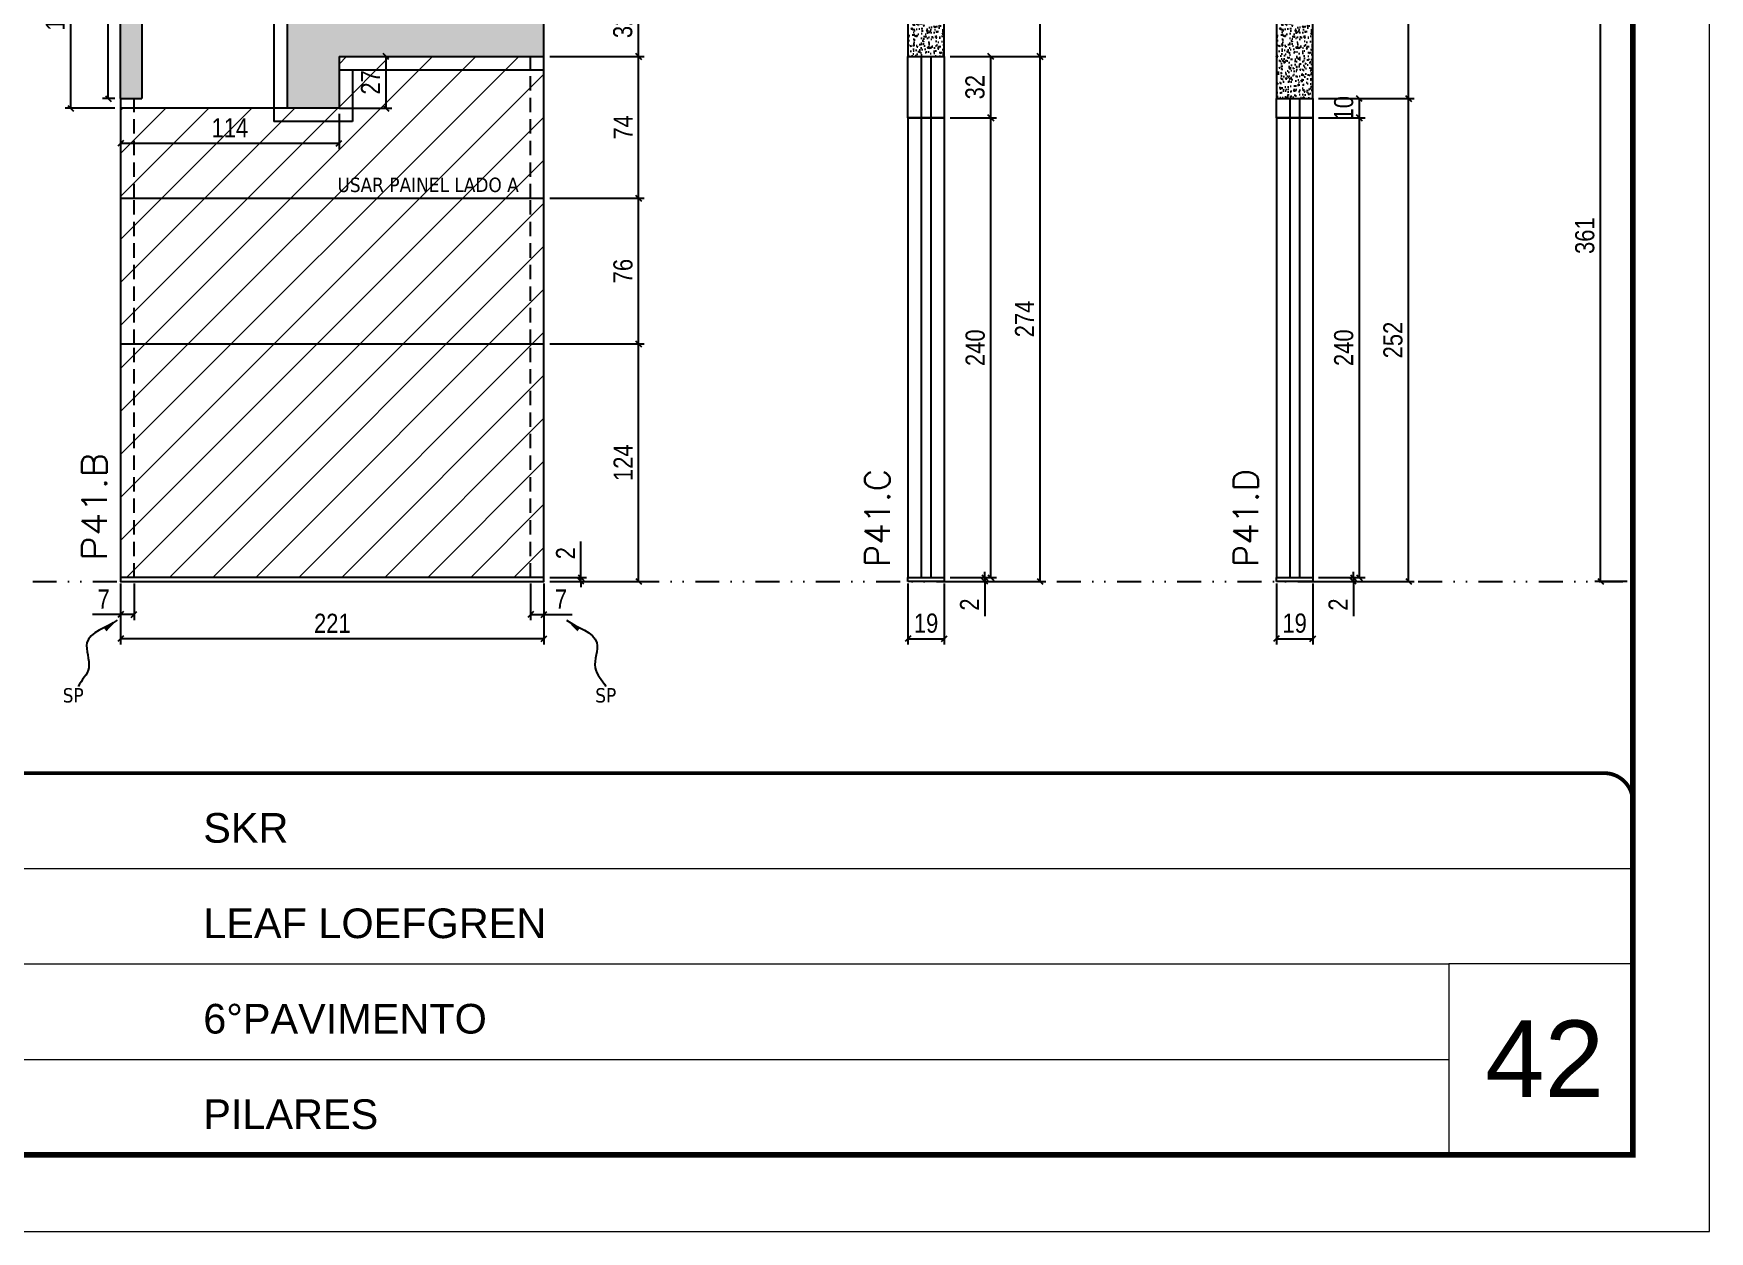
# Model space of a CAD drawing. Extents: x 14400 to 27878, y -21631 to 6985.
# Drawn here: x 16609 to 17483, y -5551 to -4926 of the extents above; entities that cross this region are included whole.
import ezdxf

# ---------------------------------------------------------------- set-up
doc = ezdxf.new("R2010")
doc.units = 0
for name, pattern in [('CONTINUO', [0]), ('DASHED', [0.75, 0.5, -0.25]), ('DIVIDE2', [0.625, 0.25, -0.125, 0, -0.125, 0, -0.125]), ('HIDDEN', [0.375, 0.25, -0.125])]:
    doc.linetypes.add(name, pattern=pattern)
for name, color, linetype, lineweight in [('CARIMBO', 255, 'Continuous', 9), ('Folhas', 255, 'Continuous', 9), ('Hachura', 251, 'Continuous', 9), ('SARRAFO DE PRESSAO', 251, 'DASHED', 9), ('Texto Seção', 7, 'Continuous', 15)]:
    doc.layers.add(name, color=color, linetype=linetype, lineweight=lineweight)
for name, color, linetype in [('COTA', 241, 'Continuous'), ('Nível', 160, 'Continuous'), ('Painéis', 200, 'Continuous'), ('SARR_2.2x7', 40, 'Continuous'), ('Sarrafo de Pressão', 42, 'HIDDEN'), ('texto', 7, 'Continuous')]:
    doc.layers.add(name, color=color, linetype=linetype)
doc.styles.add('ARIAL', font='arial.ttf')
doc.styles.add('COTA TECNICA', font='techl___.ttf', dxfattribs={"height": 10})
doc.styles.add('COTA TECNICA-50', font='techl___.ttf', dxfattribs={"height": 10})
doc.styles.add('REGUA-120', font='ROMANS.shx', dxfattribs={"height": 15})
doc.styles.get("Standard").update_dxf_attribs({"font": 'arial.ttf'})
doc.dimstyles.new('COTA PAINEL-50', dxfattribs={"dimtxt": 10, "dimasz": 3, "dimexe": 3, "dimexo": 3, "dimgap": 3, "dimtad": 1, "dimdec": 1, "dimzin": 12, "dimdsep": 46, "dimtxsty": 'COTA TECNICA-50', "dimblk1": 'OBLIQUE', "dimblk2": 'OBLIQUE', "dimsah": 1, "dimcen": 0.9, "dimclrd": 4, "dimclre": 4, "dimclrt": 240, "dimadec": 1, "dimazin": 3, "dimtfac": 1, "dimtdec": 1, "dimtmove": 0, "dimatfit": 3, "dimfxl": 1, "dimtolj": 1, "dimtzin": 12, "dimarcsym": 0})
doc.dimstyles.new('PAINEL', dxfattribs={"dimtxt": 10, "dimasz": 3, "dimexe": 3, "dimexo": 3, "dimgap": 3, "dimtad": 1, "dimdec": 1, "dimzin": 12, "dimdsep": 46, "dimtxsty": 'COTA TECNICA', "dimblk1": 'OBLIQUE', "dimblk2": 'OBLIQUE', "dimsah": 1, "dimcen": 0.9, "dimclrd": 4, "dimclre": 4, "dimclrt": 240, "dimadec": 1, "dimazin": 3, "dimtfac": 1, "dimtdec": 1, "dimtmove": 0, "dimatfit": 3, "dimfxl": 1, "dimtolj": 1, "dimtzin": 12, "dimarcsym": 0})
doc.dimstyles.get("Standard").update_dxf_attribs({"dimtxt": 0.18, "dimasz": 0.18, "dimexe": 0.18, "dimexo": 0.0625, "dimgap": 0.09, "dimtad": 0, "dimtih": 1, "dimtoh": 1, "dimdec": 4, "dimzin": 0, "dimdsep": 46, "dimtxsty": 'Standard', "dimcen": 0.09, "dimadec": 0, "dimazin": 0, "dimtfac": 1, "dimtdec": 4, "dimtofl": 0, "dimtmove": 0, "dimatfit": 3, "dimfxl": 1, "dimtolj": 1, "dimtzin": 0, "dimarcsym": 0})

# ---------------------------------------------------------------- blocks, each defined once
blk = doc.blocks.new('9999999999')
at = {"color": 30, "linetype": 'CONTINUO'}
for p, q in [((98564.56, 34379.64), (99583.98, 34379.64)), ((98564.56, 34329.83), (99487.98, 34329.83)), ((99583.98, 34329.83), (99487.98, 34329.83)), ((99487.98, 34329.83), (99487.98, 34230.21)), ((98564.56, 34280.02), (99487.98, 34280.02))]:
    blk.add_line(p, q, dxfattribs=at)
at = {"color": 30, "linetype": 'CONTINUO', "const_width": 2}
blk.add_lwpolyline([(99583.98, 34230.21), (99583.98, 34414.45, 0.414214), (99568.98, 34429.45), (98228.98, 34429.45, 0.414214), (98213.98, 34414.45), (98213.98, 34245.21, 0.414214), (98228.98, 34230.21), (99583.98, 34230.21)], format="xyb", dxfattribs=at)
at = {"layer": 'Folhas'}
blk.add_lwpolyline([(98138.98, 34190.21), (99623.98, 34190.21), (99623.98, 35240.21), (98138.98, 35240.21)], close=True, dxfattribs=at)
at = {"layer": 'Folhas', "color": 30, "const_width": 3}
blk.add_lwpolyline([(98213.98, 34230.21), (99583.98, 34230.21), (99583.98, 35200.21), (98213.98, 35200.21)], close=True, dxfattribs=at)
at = {"color": 7, "linetype": 'Continuous', "ltscale": 5, "style": 'ARIAL'}
for s, height, p in [('SKR', 15.483, (98837.68, 34393.13)), ('LEAF LOEFGREN', 15.4829, (98837.68, 34343.32)), ('6°PAVIMENTO', 15.4829, (98837.68, 34293.51)), ('PILARES', 15.483, (98837.68, 34243.7))]:
    blk.add_text(s, height=height, dxfattribs=at).set_placement(p)
blk = doc.blocks.new('_Oblique')
at = {"color": 0, "linetype": 'ByBlock', "lineweight": -2}
blk.add_line((-0.5, -0.5), (0.5, 0.5), dxfattribs=at)
blk = doc.blocks.new('*D3636')
at = {"layer": 'COTA', "color": 4, "lineweight": -2, "transparency": 16777216}
for p, q in [((17065.01, -5212.74), (17065.01, -5244.63)), ((17084.01, -5212.74), (17084.01, -5244.63)), ((17065.01, -5241.63), (17084.01, -5241.63))]:
    blk.add_line(p, q, dxfattribs=at)
at = {"layer": 'Defpoints', "color": 0, "transparency": 16777216}
for p in [(17065.01, -5209.74), (17084.01, -5209.74), (17084.01, -5241.63)]:
    blk.add_point(p, dxfattribs=at)
at = {"layer": 'COTA', "color": 4, "lineweight": -2, "transparency": 16777216, "xscale": 3, "yscale": 3, "zscale": 3, "rotation": 180}
blk.add_blockref('_Oblique', (17065.01, -5241.63), dxfattribs=at)
at = {"layer": 'COTA', "color": 4, "lineweight": -2, "transparency": 16777216, "xscale": 3, "yscale": 3, "zscale": 3}
blk.add_blockref('_Oblique', (17084.01, -5241.63), dxfattribs=at)
at = {"layer": 'COTA', "color": 240, "transparency": 16777216, "insert": (17074.51, -5233.55), "char_height": 10, "attachment_point": 5, "style": 'COTA TECNICA'}
blk.add_mtext('\\A1;19', dxfattribs=at)
blk = doc.blocks.new('*D3637')
at = {"layer": 'COTA', "color": 4, "lineweight": -2, "transparency": 16777216}
for p, q in [((17087.01, -5209.74), (17108.2, -5209.74)), ((17087.01, -5211.74), (17108.2, -5211.74)), ((17105.2, -5209.74), (17105.2, -5206.74)), ((17105.2, -5209.74), (17105.2, -5211.74)), ((17105.2, -5211.74), (17105.2, -5229.85))]:
    blk.add_line(p, q, dxfattribs=at)
at = {"layer": 'Defpoints', "color": 0, "transparency": 16777216}
for p in [(17084.01, -5209.74), (17084.01, -5211.74), (17105.2, -5209.74)]:
    blk.add_point(p, dxfattribs=at)
at = {"layer": 'COTA', "color": 4, "lineweight": -2, "transparency": 16777216, "xscale": 3, "yscale": 3, "zscale": 3}
for p, rotation in [((17105.2, -5209.74), 270), ((17105.2, -5211.74), 90)]:
    blk.add_blockref('_Oblique', p, dxfattribs=dict(at, rotation=rotation))
at = {"layer": 'COTA', "color": 240, "transparency": 16777216, "insert": (17097.2, -5223.8), "char_height": 10, "attachment_point": 5, "rotation": 90, "style": 'COTA TECNICA-50'}
blk.add_mtext('\\A1;2', dxfattribs=at)
blk = doc.blocks.new('*D3638')
at = {"layer": 'COTA', "color": 4, "lineweight": -2, "transparency": 16777216}
for p, q in [((17087.01, -4969.74), (17111.3, -4969.74)), ((17108.3, -5209.74), (17108.3, -4969.74)), ((17087.01, -5209.74), (17111.3, -5209.74))]:
    blk.add_line(p, q, dxfattribs=at)
at = {"layer": 'Defpoints', "color": 0, "transparency": 16777216}
for p in [(17084.01, -4969.74), (17108.3, -4969.74), (17084.01, -5209.74)]:
    blk.add_point(p, dxfattribs=at)
at = {"layer": 'COTA', "color": 4, "lineweight": -2, "transparency": 16777216, "xscale": 3, "yscale": 3, "zscale": 3}
for p, rotation in [((17108.3, -4969.74), 90), ((17108.3, -5209.74), 270)]:
    blk.add_blockref('_Oblique', p, dxfattribs=dict(at, rotation=rotation))
at = {"layer": 'COTA', "color": 240, "transparency": 16777216, "insert": (17100.19, -5089.74), "char_height": 10, "attachment_point": 5, "rotation": 90, "style": 'COTA TECNICA-50'}
blk.add_mtext('\\A1;240', dxfattribs=at)
blk = doc.blocks.new('*D3639')
at = {"layer": 'COTA', "color": 4, "lineweight": -2, "transparency": 16777216}
for p, q in [((17087.01, -4850.74), (17137, -4850.74)), ((17134, -4937.74), (17134, -4850.74)), ((17087.01, -4937.74), (17137, -4937.74))]:
    blk.add_line(p, q, dxfattribs=at)
at = {"layer": 'Defpoints', "color": 0, "transparency": 16777216}
for p in [(17084.01, -4850.74), (17134, -4850.74), (17084.01, -4937.74)]:
    blk.add_point(p, dxfattribs=at)
at = {"layer": 'COTA', "color": 4, "lineweight": -2, "transparency": 16777216, "xscale": 3, "yscale": 3, "zscale": 3}
for p, rotation in [((17134, -4850.74), 90), ((17134, -4937.74), 270)]:
    blk.add_blockref('_Oblique', p, dxfattribs=dict(at, rotation=rotation))
at = {"layer": 'COTA', "color": 240, "transparency": 16777216, "insert": (17125.9, -4894.24), "char_height": 10, "attachment_point": 5, "rotation": 90, "style": 'COTA TECNICA'}
blk.add_mtext('\\A1;87', dxfattribs=at)
blk = doc.blocks.new('*D3652')
at = {"layer": 'COTA', "color": 4, "lineweight": -2, "transparency": 16777216}
for p, q in [((17087.01, -4937.74), (17111.3, -4937.74)), ((17108.3, -4969.74), (17108.3, -4937.74)), ((17087.01, -4969.74), (17111.3, -4969.74))]:
    blk.add_line(p, q, dxfattribs=at)
at = {"layer": 'Defpoints', "color": 0, "transparency": 16777216}
for p in [(17084.01, -4937.74), (17108.3, -4937.74), (17084.01, -4969.74)]:
    blk.add_point(p, dxfattribs=at)
at = {"layer": 'COTA', "color": 4, "lineweight": -2, "transparency": 16777216, "xscale": 3, "yscale": 3, "zscale": 3}
for p, rotation in [((17108.3, -4937.74), 90), ((17108.3, -4969.74), 270)]:
    blk.add_blockref('_Oblique', p, dxfattribs=dict(at, rotation=rotation))
at = {"layer": 'COTA', "color": 240, "transparency": 16777216, "insert": (17100.08, -4953.74), "char_height": 10, "attachment_point": 5, "rotation": 90, "style": 'COTA TECNICA'}
blk.add_mtext('\\A1;32', dxfattribs=at)
blk = doc.blocks.new('*D3653')
at = {"layer": 'COTA', "color": 4, "lineweight": -2, "transparency": 16777216}
for p, q in [((17087.01, -4937.74), (17137, -4937.74)), ((17134, -5211.74), (17134, -4937.74)), ((17087.01, -5211.74), (17137, -5211.74))]:
    blk.add_line(p, q, dxfattribs=at)
at = {"layer": 'Defpoints', "color": 0, "transparency": 16777216}
for p in [(17084.01, -4937.74), (17134, -4937.74), (17084.01, -5211.74)]:
    blk.add_point(p, dxfattribs=at)
at = {"layer": 'COTA', "color": 4, "lineweight": -2, "transparency": 16777216, "xscale": 3, "yscale": 3, "zscale": 3}
for p, rotation in [((17134, -4937.74), 90), ((17134, -5211.74), 270)]:
    blk.add_blockref('_Oblique', p, dxfattribs=dict(at, rotation=rotation))
at = {"layer": 'COTA', "color": 240, "transparency": 16777216, "insert": (17125.93, -5074.74), "char_height": 10, "attachment_point": 5, "rotation": 90, "style": 'COTA TECNICA'}
blk.add_mtext('\\A1;274', dxfattribs=at)
blk = doc.blocks.new('*D3646')
at = {"layer": 'COTA', "color": 4, "lineweight": -2, "transparency": 16777216}
for p, q in [((16654.05, -5212.74), (16654.05, -5244.63)), ((16875.05, -5212.74), (16875.05, -5244.63)), ((16875.05, -5241.63), (16654.05, -5241.63))]:
    blk.add_line(p, q, dxfattribs=at)
at = {"layer": 'Defpoints', "color": 0, "transparency": 16777216}
for p in [(16654.05, -5209.74), (16875.05, -5209.74), (16654.05, -5241.63)]:
    blk.add_point(p, dxfattribs=at)
at = {"layer": 'COTA', "color": 4, "lineweight": -2, "transparency": 16777216, "xscale": 3, "yscale": 3, "zscale": 3, "rotation": 180}
blk.add_blockref('_Oblique', (16654.05, -5241.63), dxfattribs=at)
at = {"layer": 'COTA', "color": 4, "lineweight": -2, "transparency": 16777216, "xscale": 3, "yscale": 3, "zscale": 3}
blk.add_blockref('_Oblique', (16875.05, -5241.63), dxfattribs=at)
at = {"layer": 'COTA', "color": 240, "transparency": 16777216, "insert": (16764.55, -5233.58), "char_height": 10, "attachment_point": 5, "style": 'COTA TECNICA'}
blk.add_mtext('\\A1;221', dxfattribs=at)
blk = doc.blocks.new('*D3647')
at = {"layer": 'COTA', "color": 4, "lineweight": -2, "transparency": 16777216}
for p, q in [((16868.05, -5212.74), (16868.05, -5231.98)), ((16875.05, -5214.74), (16875.05, -5231.98)), ((16868.05, -5228.98), (16875.05, -5228.98)), ((16875.05, -5228.98), (16889.78, -5228.98))]:
    blk.add_line(p, q, dxfattribs=at)
at = {"layer": 'Defpoints', "color": 0, "transparency": 16777216}
for p in [(16868.05, -5209.74), (16875.05, -5211.74), (16875.05, -5228.98)]:
    blk.add_point(p, dxfattribs=at)
at = {"layer": 'COTA', "color": 4, "lineweight": -2, "transparency": 16777216, "xscale": 3, "yscale": 3, "zscale": 3, "rotation": 180}
blk.add_blockref('_Oblique', (16868.05, -5228.98), dxfattribs=at)
at = {"layer": 'COTA', "color": 4, "lineweight": -2, "transparency": 16777216, "xscale": 3, "yscale": 3, "zscale": 3}
blk.add_blockref('_Oblique', (16875.05, -5228.98), dxfattribs=at)
at = {"layer": 'COTA', "color": 240, "transparency": 16777216, "insert": (16883.92, -5220.91), "char_height": 10, "attachment_point": 5, "style": 'COTA TECNICA-50'}
blk.add_mtext('\\A1;7', dxfattribs=at)
blk = doc.blocks.new('*D3648')
at = {"layer": 'COTA', "color": 4, "lineweight": -2, "transparency": 16777216}
for p, q in [((16661.05, -5212.74), (16661.05, -5231.98)), ((16654.05, -5214.74), (16654.05, -5231.98)), ((16654.05, -5228.98), (16639.32, -5228.98)), ((16661.05, -5228.98), (16654.05, -5228.98))]:
    blk.add_line(p, q, dxfattribs=at)
at = {"layer": 'Defpoints', "color": 0, "transparency": 16777216}
for p in [(16654.05, -5211.74), (16661.05, -5209.74), (16654.05, -5228.98)]:
    blk.add_point(p, dxfattribs=at)
at = {"layer": 'COTA', "color": 4, "lineweight": -2, "transparency": 16777216, "xscale": 3, "yscale": 3, "zscale": 3, "rotation": 180}
blk.add_blockref('_Oblique', (16654.05, -5228.98), dxfattribs=at)
at = {"layer": 'COTA', "color": 4, "lineweight": -2, "transparency": 16777216, "xscale": 3, "yscale": 3, "zscale": 3}
blk.add_blockref('_Oblique', (16661.05, -5228.98), dxfattribs=at)
at = {"layer": 'COTA', "color": 240, "transparency": 16777216, "insert": (16645.19, -5220.91), "char_height": 10, "attachment_point": 5, "style": 'COTA TECNICA-50'}
blk.add_mtext('\\A1;7', dxfattribs=at)
blk = doc.blocks.new('*D3649')
at = {"layer": 'COTA', "color": 4, "lineweight": -2, "transparency": 16777216}
for p, q in [((16894.31, -5209.74), (16894.31, -5190.94)), ((16878.05, -5209.74), (16897.31, -5209.74)), ((16878.05, -5211.74), (16897.31, -5211.74)), ((16894.31, -5211.74), (16894.31, -5209.74)), ((16894.31, -5211.74), (16894.31, -5214.74))]:
    blk.add_line(p, q, dxfattribs=at)
at = {"layer": 'Defpoints', "color": 0, "transparency": 16777216}
for p in [(16875.05, -5209.74), (16875.05, -5211.74), (16894.31, -5211.74)]:
    blk.add_point(p, dxfattribs=at)
at = {"layer": 'COTA', "color": 4, "lineweight": -2, "transparency": 16777216, "xscale": 3, "yscale": 3, "zscale": 3}
for p, rotation in [((16894.31, -5209.74), 270), ((16894.31, -5211.74), 90)]:
    blk.add_blockref('_Oblique', p, dxfattribs=dict(at, rotation=rotation))
at = {"layer": 'COTA', "color": 240, "transparency": 16777216, "insert": (16886.31, -5196.99), "char_height": 10, "attachment_point": 5, "rotation": 90, "style": 'COTA TECNICA-50'}
blk.add_mtext('\\A1;2', dxfattribs=at)
blk = doc.blocks.new('*D3650')
at = {"layer": 'COTA', "color": 4, "linetype": 'ByBlock', "lineweight": -2, "transparency": 16777216}
for p, q in [((16878.05, -5087.74), (16927.42, -5087.74)), ((16924.42, -5211.74), (16924.42, -5087.74)), ((16878.05, -5211.74), (16927.42, -5211.74))]:
    blk.add_line(p, q, dxfattribs=at)
at = {"layer": 'Defpoints', "color": 0, "linetype": 'ByBlock', "transparency": 16777216}
for p in [(16875.05, -5087.74), (16924.42, -5087.74), (16875.05, -5211.74)]:
    blk.add_point(p, dxfattribs=at)
at = {"layer": 'COTA', "color": 4, "linetype": 'ByBlock', "lineweight": -2, "transparency": 16777216, "xscale": 3, "yscale": 3, "zscale": 3}
for p, rotation in [((16924.42, -5087.74), 90), ((16924.42, -5211.74), 270)]:
    blk.add_blockref('_Oblique', p, dxfattribs=dict(at, rotation=rotation))
at = {"layer": 'COTA', "color": 240, "linetype": 'ByBlock', "transparency": 16777216, "insert": (16916.35, -5149.74), "char_height": 10, "attachment_point": 5, "rotation": 90, "style": 'COTA TECNICA'}
blk.add_mtext('\\A1;124', dxfattribs=at)
blk = doc.blocks.new('*D3651')
at = {"layer": 'COTA', "color": 4, "lineweight": -2, "transparency": 16777216}
for p, q in [((16878.05, -5011.74), (16927.42, -5011.74)), ((16924.42, -5087.74), (16924.42, -5011.74)), ((16878.05, -5087.74), (16927.42, -5087.74))]:
    blk.add_line(p, q, dxfattribs=at)
at = {"layer": 'Defpoints', "color": 0, "transparency": 16777216}
for p in [(16875.05, -5011.74), (16924.42, -5011.74), (16875.05, -5087.74)]:
    blk.add_point(p, dxfattribs=at)
at = {"layer": 'COTA', "color": 4, "lineweight": -2, "transparency": 16777216, "xscale": 3, "yscale": 3, "zscale": 3}
for p, rotation in [((16924.42, -5011.74), 90), ((16924.42, -5087.74), 270)]:
    blk.add_blockref('_Oblique', p, dxfattribs=dict(at, rotation=rotation))
at = {"layer": 'COTA', "color": 240, "transparency": 16777216, "insert": (16916.32, -5049.74), "char_height": 10, "attachment_point": 5, "rotation": 90, "style": 'COTA TECNICA'}
blk.add_mtext('\\A1;76', dxfattribs=at)
blk = doc.blocks.new('*D3658')
at = {"layer": 'COTA', "color": 4, "lineweight": -2, "transparency": 16777216}
for p, q in [((17440.47, -4850.74), (17423.63, -4850.74)), ((17426.63, -5211.74), (17426.63, -4850.74)), ((17440.47, -5211.74), (17423.63, -5211.74))]:
    blk.add_line(p, q, dxfattribs=at)
at = {"layer": 'Defpoints', "color": 0, "transparency": 16777216}
for p in [(17426.63, -4850.74), (17443.47, -4850.74), (17443.47, -5211.74)]:
    blk.add_point(p, dxfattribs=at)
at = {"layer": 'COTA', "color": 4, "lineweight": -2, "transparency": 16777216, "xscale": 3, "yscale": 3, "zscale": 3}
for p, rotation in [((17426.63, -4850.74), 90), ((17426.63, -5211.74), 270)]:
    blk.add_blockref('_Oblique', p, dxfattribs=dict(at, rotation=rotation))
at = {"layer": 'COTA', "color": 240, "transparency": 16777216, "insert": (17418.41, -5031.24), "char_height": 10, "attachment_point": 5, "rotation": 90, "style": 'COTA TECNICA'}
blk.add_mtext('\\A1;361', dxfattribs=at)
blk = doc.blocks.new('*D3673')
at = {"layer": 'COTA', "color": 4, "lineweight": -2, "transparency": 16777216}
for p, q in [((16662.05, -4864.74), (16625.02, -4864.74)), ((16628.02, -4964.74), (16628.02, -4864.74)), ((16651.05, -4964.74), (16625.02, -4964.74))]:
    blk.add_line(p, q, dxfattribs=at)
at = {"layer": 'Defpoints', "color": 0, "transparency": 16777216}
for p in [(16628.02, -4864.74), (16665.05, -4864.74), (16654.05, -4964.74)]:
    blk.add_point(p, dxfattribs=at)
at = {"layer": 'COTA', "color": 4, "lineweight": -2, "transparency": 16777216, "xscale": 3, "yscale": 3, "zscale": 3}
for p, rotation in [((16628.02, -4864.74), 90), ((16628.02, -4964.74), 270)]:
    blk.add_blockref('_Oblique', p, dxfattribs=dict(at, rotation=rotation))
at = {"layer": 'COTA', "color": 240, "transparency": 16777216, "insert": (16619.92, -4914.74), "char_height": 10, "attachment_point": 5, "rotation": 90, "style": 'COTA TECNICA'}
blk.add_mtext('\\A1;100', dxfattribs=at)
blk = doc.blocks.new('*D3676')
at = {"layer": 'COTA', "color": 4, "lineweight": -2, "transparency": 16777216}
for p, q in [((16878.05, -4937.74), (16927.42, -4937.74)), ((16924.42, -5011.74), (16924.42, -4937.74)), ((16878.05, -5011.74), (16927.42, -5011.74))]:
    blk.add_line(p, q, dxfattribs=at)
at = {"layer": 'Defpoints', "color": 0, "transparency": 16777216}
for p in [(16875.05, -4937.74), (16924.42, -4937.74), (16875.05, -5011.74)]:
    blk.add_point(p, dxfattribs=at)
at = {"layer": 'COTA', "color": 4, "lineweight": -2, "transparency": 16777216, "xscale": 3, "yscale": 3, "zscale": 3}
for p, rotation in [((16924.42, -4937.74), 90), ((16924.42, -5011.74), 270)]:
    blk.add_blockref('_Oblique', p, dxfattribs=dict(at, rotation=rotation))
at = {"layer": 'COTA', "color": 240, "transparency": 16777216, "insert": (16916.35, -4974.74), "char_height": 10, "attachment_point": 5, "rotation": 90, "style": 'COTA TECNICA'}
blk.add_mtext('\\A1;74', dxfattribs=at)
blk = doc.blocks.new('*D3677')
at = {"layer": 'COTA', "color": 4, "lineweight": -2, "transparency": 16777216}
for p, q in [((16867.05, -4905.74), (16927.42, -4905.74)), ((16924.42, -4937.74), (16924.42, -4905.74)), ((16878.05, -4937.74), (16927.42, -4937.74))]:
    blk.add_line(p, q, dxfattribs=at)
at = {"layer": 'Defpoints', "color": 0, "transparency": 16777216}
for p in [(16864.05, -4905.74), (16924.42, -4905.74), (16875.05, -4937.74)]:
    blk.add_point(p, dxfattribs=at)
at = {"layer": 'COTA', "color": 4, "lineweight": -2, "transparency": 16777216, "xscale": 3, "yscale": 3, "zscale": 3}
for p, rotation in [((16924.42, -4905.74), 90), ((16924.42, -4937.74), 270)]:
    blk.add_blockref('_Oblique', p, dxfattribs=dict(at, rotation=rotation))
at = {"layer": 'COTA', "color": 240, "transparency": 16777216, "insert": (16916.2, -4921.74), "char_height": 10, "attachment_point": 5, "rotation": 90, "style": 'COTA TECNICA'}
blk.add_mtext('\\A1;32', dxfattribs=at)
blk = doc.blocks.new('*D3683')
at = {"layer": 'COTA', "color": 4, "lineweight": -2, "transparency": 16777216}
for p, q in [((16654.05, -4967.74), (16654.05, -4986.02)), ((16768.05, -4967.74), (16768.05, -4986.02)), ((16654.05, -4983.02), (16768.05, -4983.02))]:
    blk.add_line(p, q, dxfattribs=at)
at = {"layer": 'Defpoints', "color": 0, "transparency": 16777216}
for p in [(16654.05, -4964.74), (16768.05, -4964.74), (16768.05, -4983.02)]:
    blk.add_point(p, dxfattribs=at)
at = {"layer": 'COTA', "color": 4, "lineweight": -2, "transparency": 16777216, "xscale": 3, "yscale": 3, "zscale": 3, "rotation": 180}
blk.add_blockref('_Oblique', (16654.05, -4983.02), dxfattribs=at)
at = {"layer": 'COTA', "color": 4, "lineweight": -2, "transparency": 16777216, "xscale": 3, "yscale": 3, "zscale": 3}
blk.add_blockref('_Oblique', (16768.05, -4983.02), dxfattribs=at)
at = {"layer": 'COTA', "color": 240, "transparency": 16777216, "insert": (16711.05, -4974.94), "char_height": 10, "attachment_point": 5, "style": 'COTA TECNICA'}
blk.add_mtext('\\A1;114', dxfattribs=at)
blk = doc.blocks.new('*D3684')
at = {"layer": 'COTA', "color": 4, "lineweight": -2, "transparency": 16777216}
for p, q in [((17257.39, -5212.74), (17257.39, -5244.63)), ((17276.39, -5212.74), (17276.39, -5244.63)), ((17257.39, -5241.63), (17276.39, -5241.63))]:
    blk.add_line(p, q, dxfattribs=at)
at = {"layer": 'Defpoints', "color": 0, "transparency": 16777216}
for p in [(17257.39, -5209.74), (17276.39, -5209.74), (17276.39, -5241.63)]:
    blk.add_point(p, dxfattribs=at)
at = {"layer": 'COTA', "color": 4, "lineweight": -2, "transparency": 16777216, "xscale": 3, "yscale": 3, "zscale": 3, "rotation": 180}
blk.add_blockref('_Oblique', (17257.39, -5241.63), dxfattribs=at)
at = {"layer": 'COTA', "color": 4, "lineweight": -2, "transparency": 16777216, "xscale": 3, "yscale": 3, "zscale": 3}
blk.add_blockref('_Oblique', (17276.39, -5241.63), dxfattribs=at)
at = {"layer": 'COTA', "color": 240, "transparency": 16777216, "insert": (17266.89, -5233.55), "char_height": 10, "attachment_point": 5, "style": 'COTA TECNICA'}
blk.add_mtext('\\A1;19', dxfattribs=at)
blk = doc.blocks.new('*D3685')
at = {"layer": 'COTA', "color": 4, "lineweight": -2, "transparency": 16777216}
for p, q in [((17279.39, -5209.74), (17300.58, -5209.74)), ((17279.39, -5211.74), (17300.58, -5211.74)), ((17297.58, -5209.74), (17297.58, -5206.74)), ((17297.58, -5209.74), (17297.58, -5211.74)), ((17297.58, -5211.74), (17297.58, -5229.85))]:
    blk.add_line(p, q, dxfattribs=at)
at = {"layer": 'Defpoints', "color": 0, "transparency": 16777216}
for p in [(17276.39, -5209.74), (17276.39, -5211.74), (17297.58, -5209.74)]:
    blk.add_point(p, dxfattribs=at)
at = {"layer": 'COTA', "color": 4, "lineweight": -2, "transparency": 16777216, "xscale": 3, "yscale": 3, "zscale": 3}
for p, rotation in [((17297.58, -5209.74), 270), ((17297.58, -5211.74), 90)]:
    blk.add_blockref('_Oblique', p, dxfattribs=dict(at, rotation=rotation))
at = {"layer": 'COTA', "color": 240, "transparency": 16777216, "insert": (17289.58, -5223.8), "char_height": 10, "attachment_point": 5, "rotation": 90, "style": 'COTA TECNICA-50'}
blk.add_mtext('\\A1;2', dxfattribs=at)
blk = doc.blocks.new('*D3686')
at = {"layer": 'COTA', "color": 4, "lineweight": -2, "transparency": 16777216}
for p, q in [((17279.39, -4969.74), (17303.68, -4969.74)), ((17300.68, -5209.74), (17300.68, -4969.74)), ((17279.39, -5209.74), (17303.68, -5209.74))]:
    blk.add_line(p, q, dxfattribs=at)
at = {"layer": 'Defpoints', "color": 0, "transparency": 16777216}
for p in [(17276.39, -4969.74), (17300.68, -4969.74), (17276.39, -5209.74)]:
    blk.add_point(p, dxfattribs=at)
at = {"layer": 'COTA', "color": 4, "lineweight": -2, "transparency": 16777216, "xscale": 3, "yscale": 3, "zscale": 3}
for p, rotation in [((17300.68, -4969.74), 90), ((17300.68, -5209.74), 270)]:
    blk.add_blockref('_Oblique', p, dxfattribs=dict(at, rotation=rotation))
at = {"layer": 'COTA', "color": 240, "transparency": 16777216, "insert": (17292.57, -5089.74), "char_height": 10, "attachment_point": 5, "rotation": 90, "style": 'COTA TECNICA-50'}
blk.add_mtext('\\A1;240', dxfattribs=at)
blk = doc.blocks.new('*D3687')
at = {"layer": 'COTA', "color": 4, "lineweight": -2, "transparency": 16777216}
for p, q in [((17279.39, -4850.74), (17329.38, -4850.74)), ((17326.38, -4959.74), (17326.38, -4850.74)), ((17279.39, -4959.74), (17329.38, -4959.74))]:
    blk.add_line(p, q, dxfattribs=at)
at = {"layer": 'Defpoints', "color": 0, "transparency": 16777216}
for p in [(17276.39, -4850.74), (17326.38, -4850.74), (17276.39, -4959.74)]:
    blk.add_point(p, dxfattribs=at)
at = {"layer": 'COTA', "color": 4, "lineweight": -2, "transparency": 16777216, "xscale": 3, "yscale": 3, "zscale": 3}
for p, rotation in [((17326.38, -4850.74), 90), ((17326.38, -4959.74), 270)]:
    blk.add_blockref('_Oblique', p, dxfattribs=dict(at, rotation=rotation))
at = {"layer": 'COTA', "color": 240, "transparency": 16777216, "insert": (17318.25, -4905.24), "char_height": 10, "attachment_point": 5, "rotation": 90, "style": 'COTA TECNICA'}
blk.add_mtext('\\A1;109', dxfattribs=at)
blk = doc.blocks.new('*D3688')
at = {"layer": 'COTA', "color": 4, "lineweight": -2, "transparency": 16777216}
for p, q in [((17279.39, -4959.74), (17303.68, -4959.74)), ((17300.68, -4969.74), (17300.68, -4959.74)), ((17279.39, -4969.74), (17303.68, -4969.74))]:
    blk.add_line(p, q, dxfattribs=at)
at = {"layer": 'Defpoints', "color": 0, "transparency": 16777216}
for p in [(17276.39, -4959.74), (17300.68, -4959.74), (17276.39, -4969.74)]:
    blk.add_point(p, dxfattribs=at)
at = {"layer": 'COTA', "color": 4, "lineweight": -2, "transparency": 16777216, "xscale": 3, "yscale": 3, "zscale": 3}
for p, rotation in [((17300.68, -4959.74), 90), ((17300.68, -4969.74), 270)]:
    blk.add_blockref('_Oblique', p, dxfattribs=dict(at, rotation=rotation))
at = {"layer": 'COTA', "color": 240, "transparency": 16777216, "insert": (17292.57, -4964.74), "char_height": 10, "attachment_point": 5, "rotation": 90, "style": 'COTA TECNICA'}
blk.add_mtext('\\A1;10', dxfattribs=at)
blk = doc.blocks.new('*D3689')
at = {"layer": 'COTA', "color": 4, "lineweight": -2, "transparency": 16777216}
for p, q in [((17279.39, -4959.74), (17329.38, -4959.74)), ((17326.38, -5211.74), (17326.38, -4959.74)), ((17279.39, -5211.74), (17329.38, -5211.74))]:
    blk.add_line(p, q, dxfattribs=at)
at = {"layer": 'Defpoints', "color": 0, "transparency": 16777216}
for p in [(17276.39, -4959.74), (17326.38, -4959.74), (17276.39, -5211.74)]:
    blk.add_point(p, dxfattribs=at)
at = {"layer": 'COTA', "color": 4, "lineweight": -2, "transparency": 16777216, "xscale": 3, "yscale": 3, "zscale": 3}
for p, rotation in [((17326.38, -4959.74), 90), ((17326.38, -5211.74), 270)]:
    blk.add_blockref('_Oblique', p, dxfattribs=dict(at, rotation=rotation))
at = {"layer": 'COTA', "color": 240, "transparency": 16777216, "insert": (17318.27, -5085.74), "char_height": 10, "attachment_point": 5, "rotation": 90, "style": 'COTA TECNICA'}
blk.add_mtext('\\A1;252', dxfattribs=at)
blk = doc.blocks.new('*D3690')
at = {"layer": 'COTA', "color": 4, "lineweight": -2, "transparency": 16777216}
for p, q in [((16771.05, -4937.74), (16795.58, -4937.74)), ((16792.58, -4964.74), (16792.58, -4937.74)), ((16771.05, -4964.74), (16795.58, -4964.74))]:
    blk.add_line(p, q, dxfattribs=at)
at = {"layer": 'Defpoints', "color": 0, "transparency": 16777216}
for p in [(16768.05, -4937.74), (16792.58, -4937.74), (16768.05, -4964.74)]:
    blk.add_point(p, dxfattribs=at)
at = {"layer": 'COTA', "color": 4, "lineweight": -2, "transparency": 16777216, "xscale": 3, "yscale": 3, "zscale": 3}
for p, rotation in [((16792.58, -4937.74), 90), ((16792.58, -4964.74), 270)]:
    blk.add_blockref('_Oblique', p, dxfattribs=dict(at, rotation=rotation))
at = {"layer": 'COTA', "color": 240, "transparency": 16777216, "insert": (16784.51, -4951.24), "char_height": 10, "attachment_point": 5, "rotation": 90, "style": 'COTA TECNICA'}
blk.add_mtext('\\A1;27', dxfattribs=at)
blk = doc.blocks.new('*D3691')
at = {"layer": 'COTA', "color": 4, "lineweight": -2, "transparency": 16777216}
for p, q in [((16662.05, -4864.74), (16644.61, -4864.74)), ((16647.61, -4959.74), (16647.61, -4864.74)), ((16651.05, -4959.74), (16644.61, -4959.74))]:
    blk.add_line(p, q, dxfattribs=at)
at = {"layer": 'Defpoints', "color": 0, "transparency": 16777216}
for p in [(16647.61, -4864.74), (16665.05, -4864.74), (16654.05, -4959.74)]:
    blk.add_point(p, dxfattribs=at)
at = {"layer": 'COTA', "color": 4, "lineweight": -2, "transparency": 16777216, "xscale": 3, "yscale": 3, "zscale": 3}
for p, rotation in [((16647.61, -4864.74), 90), ((16647.61, -4959.74), 270)]:
    blk.add_blockref('_Oblique', p, dxfattribs=dict(at, rotation=rotation))
at = {"layer": 'COTA', "color": 240, "transparency": 16777216, "insert": (16639.47, -4912.24), "char_height": 10, "attachment_point": 5, "rotation": 90, "style": 'COTA TECNICA'}
blk.add_mtext('\\A1;95', dxfattribs=at)

msp = doc.modelspace()

# ---------------------------------------------------------------- hatches: boundary and pattern name
at = {"layer": 'COTA'}
h = msp.add_hatch(dxfattribs=at)
h.set_pattern_fill('AR-CONC', color=256, scale=0.03)
h.set_pattern_definition([(50, (37.9586, 0), (5.4655401, -0.4781726), [0.5715, -6.2865]), (355, (37.9586, 0), (-1.0573026, 5.7317054), [0.4572, -5.0292175]), (100.451445, (38.414, -0.04), (4.4082374, 5.2535326), [0.4857003, -5.3427073]), (46.1842, (37.9586, 1.524), (8.1323712, -1.2612698), [0.85725, -9.42975]), (96.63556, (38.636, 1.419), (7.122124, 7.4227837), [0.7285507, -8.0140682]), (351.18415, (37.959, 1.524), (7.122124, 7.4227837), [0.685799, -7.543792]), (21, (38.7206, 1.143), (4.5484317, -3.067956), [0.5715, -6.2865]), (326, (38.7206, 1.143), (1.8540609, 5.525639), [0.4572, -5.0292]), (71.451445, (39.0996, 0.8873), (6.4024926, 2.457683), [0.4857003, -5.3426981]), (37.5, (37.9586, 0), (0.0926581, 2.53665117), [0, -4.96824, 0, -5.1054, 0, -5.04825]), (7.5, (37.9586, 0), (2.00458988, 3.00541724), [0, -2.91084, 0, -4.85394, 0, -1.92405]), (327.5, (36.2593, 0), (4.06771786, -0.17186232), [0, -1.905, 0, -5.9436, 0, -7.8867]), (317.5, (35.4973, 0), (4.44387544, 0.7627947), [0, -2.4765, 0, -3.94716, 0, -5.6007])])
h.paths.add_polyline_path([(16875.05, -4937.74), (16875.05, -4850.74), (16864.05, -4850.74), (16864.05, -4905.74), (16768.05, -4905.74), (16768.05, -4850.74), (16654.05, -4850.74), (16654.05, -4959.74), (16665.05, -4959.74), (16665.05, -4864.74), (16741.05, -4864.74), (16741.05, -4964.74), (16768.05, -4964.74), (16768.05, -4937.74)])
h = msp.add_hatch(dxfattribs=at)
h.set_pattern_fill('AR-CONC', color=256, scale=0.03)
h.set_pattern_definition([(50, (-3173.2387, 329), (5.4655401, -0.4781726), [0.5715, -6.2865]), (355, (-3173.2387, 329), (-1.0573026, 5.7317054), [0.4572, -5.0292175]), (100.451445, (-3172.783, 328.96), (4.4082374, 5.2535326), [0.4857003, -5.3427073]), (46.1842, (-3173.239, 330.524), (8.1323712, -1.2612698), [0.85725, -9.42975]), (96.635558, (-3172.561, 330.419), (7.122124, 7.4227837), [0.7285507, -8.0140682]), (351.18415, (-3173.239, 330.524), (7.122124, 7.4227837), [0.685799, -7.543792]), (21, (-3172.4767, 330.143), (4.5484317, -3.0679559), [0.5715, -6.2865]), (326, (-3172.4767, 330.143), (1.8540609, 5.525639), [0.4572, -5.0292]), (71.451445, (-3172.0976, 329.8873), (6.4024926, 2.457683), [0.4857003, -5.3426981]), (37.5, (-3173.2387, 329), (0.0926581, 2.53665117), [0, -4.96824, 0, -5.1054, 0, -5.04825]), (7.5, (-3173.2387, 329), (2.00458988, 3.00541724), [0, -2.91084, 0, -4.85394, 0, -1.92405]), (327.5, (-3174.938, 329), (4.06771786, -0.17186232), [0, -1.905, 0, -5.9436, 0, -7.8867]), (317.5, (-3175.7, 329), (4.44387544, 0.76279473), [0, -2.4765, 0, -3.94716, 0, -5.6007])])
h.paths.add_polyline_path([(17084.01, -4850.74), (17065.01, -4850.74), (17065.01, -4937.74), (17084.01, -4937.74)])
h = msp.add_hatch(dxfattribs=at)
h.set_pattern_fill('AR-CONC', color=256, scale=0.03)
h.set_pattern_definition([(50, (-2980.8583, 329), (5.4655401, -0.4781726), [0.5715, -6.2865]), (355, (-2980.8583, 329), (-1.0573026, 5.7317054), [0.4572, -5.0292175]), (100.451445, (-2980.403, 328.96), (4.4082374, 5.2535326), [0.4857003, -5.3427073]), (46.1842, (-2980.858, 330.524), (8.1323712, -1.2612698), [0.85725, -9.42975]), (96.635558, (-2980.1806, 330.419), (7.122124, 7.4227837), [0.7285507, -8.0140682]), (351.18415, (-2980.858, 330.524), (7.122124, 7.4227837), [0.685799, -7.543792]), (21, (-2980.0963, 330.143), (4.5484317, -3.0679559), [0.5715, -6.2865]), (326, (-2980.0963, 330.143), (1.8540609, 5.525639), [0.4572, -5.0292]), (71.451445, (-2979.717, 329.8873), (6.4024926, 2.457683), [0.4857003, -5.3426981]), (37.5, (-2980.8583, 329), (0.0926581, 2.53665117), [0, -4.96824, 0, -5.1054, 0, -5.04825]), (7.5, (-2980.8583, 329), (2.00458988, 3.00541724), [0, -2.91084, 0, -4.85394, 0, -1.92405]), (327.5, (-2982.5576, 329), (4.06771786, -0.17186232), [0, -1.905, 0, -5.9436, 0, -7.8867]), (317.5, (-2983.3196, 329), (4.44387544, 0.76279473), [0, -2.4765, 0, -3.94716, 0, -5.6007])])
h.paths.add_polyline_path([(17276.39, -4850.74), (17257.39, -4850.74), (17257.39, -4959.74), (17276.39, -4959.74)])
at = {"layer": 'Hachura'}
h = msp.add_hatch(dxfattribs=at)
h.set_pattern_fill('ANSI31', color=256, scale=5)
h.paths.add_polyline_path([(16875.05, -5087.74), (16654.05, -5087.74), (16654.05, -5209.74), (16875.05, -5209.74)])
h.paths.add_polyline_path([(16875.05, -5011.74), (16654.05, -5011.74), (16654.05, -5087.74), (16875.05, -5087.74)])
h.paths.add_polyline_path([(16875.05, -4937.74), (16768.05, -4937.74), (16768.05, -4964.74), (16654.05, -4964.74), (16654.05, -5011.74), (16875.05, -5011.74)])

# ---------------------------------------------------------------- linework, layer by layer
at = {"layer": 'COTA'}
for p, q in [((16654.05, -4959.74), (16654.05, -4850.74)), ((16875.05, -4937.74), (16875.05, -4850.74)), ((16734.05, -4964.74), (16734.05, -4971.74)), ((16768.05, -4964.74), (16775.05, -4964.74)), ((16775.05, -4964.74), (16775.05, -4971.74))]:
    msp.add_line(p, q, dxfattribs=at)
for points in [[(17065.01, -4937.74), (17084.01, -4937.74), (17084.01, -4850.74), (17065.01, -4850.74)], [(17257.39, -4959.74), (17276.39, -4959.74), (17276.39, -4850.74), (17257.39, -4850.74)]]:
    msp.add_lwpolyline(points, close=True, dxfattribs=at)
at = {"layer": 'Nível', "color": 4, "linetype": 'DIVIDE2', "ltscale": 50}
msp.add_line((16073.47, -5211.74), (17443.47, -5211.74), dxfattribs=at)
at = {"layer": 'Painéis'}
for p, q in [((16665.05, -4864.74), (16665.05, -4959.74)), ((16741.05, -4864.74), (16741.05, -4964.74)), ((16768.05, -4937.74), (16875.05, -4937.74)), ((16768.05, -4937.74), (16768.05, -4964.74)), ((16875.05, -5209.74), (16875.05, -4937.74)), ((16654.05, -4959.74), (16654.05, -5209.74)), ((16654.05, -4959.74), (16665.05, -4959.74)), ((16768.05, -4964.74), (16654.05, -4964.74)), ((17065.01, -4969.74), (17065.01, -5209.74)), ((17065.01, -4969.74), (17084.01, -4969.74)), ((17084.01, -4969.74), (17084.01, -5209.74)), ((17257.39, -4969.74), (17257.39, -5209.74)), ((17257.39, -4969.74), (17276.39, -4969.74)), ((17276.39, -4969.74), (17276.39, -5209.74)), ((16654.05, -5011.74), (16875.05, -5011.74)), ((16654.05, -5087.74), (16875.05, -5087.74)), ((17065.01, -5209.74), (17084.01, -5209.74)), ((17065.01, -5211.74), (17065.01, -5209.74)), ((17084.01, -5211.74), (17065.01, -5211.74)), ((17084.01, -5209.74), (17084.01, -5211.74)), ((17257.39, -5209.74), (17276.39, -5209.74)), ((17257.39, -5211.74), (17257.39, -5209.74)), ((17276.39, -5211.74), (17257.39, -5211.74)), ((17276.39, -5209.74), (17276.39, -5211.74))]:
    msp.add_line(p, q, dxfattribs=at)
for points in [[(17065.01, -4937.74), (17084.01, -4937.74), (17084.01, -4969.74), (17065.01, -4969.74)], [(17257.39, -4959.74), (17276.39, -4959.74), (17276.39, -4969.74), (17257.39, -4969.74)], [(16875.05, -5209.74), (16654.05, -5209.74), (16654.05, -5211.74), (16875.05, -5211.74)]]:
    msp.add_lwpolyline(points, close=True, dxfattribs=at)
at = {"layer": 'SARR_2.2x7'}
for p, q in [((16734.05, -4871.74), (16734.05, -4964.74)), ((17072.01, -4937.74), (17072.01, -5209.74)), ((17077.01, -4937.74), (17077.01, -5209.74)), ((16768.05, -4944.74), (16875.05, -4944.74)), ((16775.05, -4944.74), (16775.05, -4964.74)), ((17264.39, -4959.74), (17264.39, -5209.74)), ((17269.39, -4959.74), (17269.39, -5209.74)), ((16775.05, -4971.74), (16734.05, -4971.74))]:
    msp.add_line(p, q, dxfattribs=at)
at = {"layer": 'Sarrafo de Pressão', "ltscale": 30}
for p, q in [((16868.05, -5011.74), (16868.05, -4937.74)), ((16661.05, -4964.74), (16661.05, -4959.74)), ((16661.05, -5011.74), (16661.05, -4964.74)), ((16661.05, -5087.74), (16661.05, -5011.74)), ((16868.05, -5087.74), (16868.05, -5011.74)), ((16661.05, -5209.74), (16661.05, -5087.74)), ((16868.05, -5209.74), (16868.05, -5087.74))]:
    msp.add_line(p, q, dxfattribs=at)

# ---------------------------------------------------------------- block references
at = {"layer": 'SARRAFO DE PRESSAO', "color": 6, "linetype": 'ByBlock'}
msp.add_blockref('9999999999', (-82140.51, -39741.23), dxfattribs=at)

# ---------------------------------------------------------------- texts
at = {"layer": 'CARIMBO', "style": 'ARIAL'}
msp.add_text('42', height=40, dxfattribs=at).set_placement((17366.33, -5480.88))
at = {"layer": 'texto', "color": 0, "char_height": 7.5, "attachment_point": 5}
for s, insert in [('{\\fTahoma|b0|i0|c0|p34;\\C4;USAR PAINEL LADO A}', (16814.54, -5004.79)), ('{\\fTahoma|b0|i0|c0|p34;\\C4;SP}', (16629.28, -5271.23)), ('{\\fTahoma|b0|i0|c0|p34;\\C4;SP}', (16907.3, -5271.23))]:
    msp.add_mtext(s, dxfattribs=dict(at, insert=insert))
at = {"layer": 'Texto Seção', "style": 'REGUA-120', "width": 1.1}
msp.add_text('P41.B', height=13, rotation=90, dxfattribs=at).set_placement((16646.8, -5200.98))
at = {"layer": 'Texto Seção', "char_height": 13, "width": 370.6998, "attachment_point": 7, "rotation": 90, "style": 'REGUA-120'}
for s, insert in [('P41.C', (17055.56, -5204.33)), ('P41.D', (17247.94, -5204.33))]:
    msp.add_mtext(s, dxfattribs=dict(at, insert=insert))

# ---------------------------------------------------------------- dimensions: what is measured, and where the dimension line sits
at = {"layer": 'COTA'}
for base, p1, p2, angle, dimstyle, picture, middle in [((17134, -4850.74), (17084.01, -4937.74), (17084.01, -4850.74), 90, 'PAINEL', '*D3639', (17125.9, -4894.24)), ((17326.38, -4850.74), (17276.39, -4959.74), (17276.39, -4850.74), 90, 'PAINEL', '*D3687', (17318.25, -4905.24)), ((17426.63, -4850.74), (17443.47, -5211.74), (17443.47, -4850.74), 90, 'PAINEL', '*D3658', (17418.41, -5031.24)), ((16628.02, -4864.74), (16654.05, -4964.74), (16665.05, -4864.74), 90, 'PAINEL', '*D3673', (16619.92, -4914.74)), ((16647.61, -4864.74), (16654.05, -4959.74), (16665.05, -4864.74), 90, 'PAINEL', '*D3691', (16639.47, -4912.24)), ((16792.58, -4937.74), (16768.05, -4964.74), (16768.05, -4937.74), 90, 'PAINEL', '*D3690', (16784.51, -4951.24)), ((16924.42, -4937.74), (16875.05, -5011.74), (16875.05, -4937.74), 90, 'PAINEL', '*D3676', (16916.35, -4974.74)), ((17108.3, -4937.74), (17084.01, -4969.74), (17084.01, -4937.74), 90, 'PAINEL', '*D3652', (17100.08, -4953.74)), ((17134, -4937.74), (17084.01, -5211.74), (17084.01, -4937.74), 90, 'PAINEL', '*D3653', (17125.93, -5074.74)), ((17326.38, -4959.74), (17276.39, -5211.74), (17276.39, -4959.74), 90, 'PAINEL', '*D3689', (17318.27, -5085.74)), ((17108.3, -4969.74), (17084.01, -5209.74), (17084.01, -4969.74), 90, 'COTA PAINEL-50', '*D3638', (17100.19, -5089.74)), ((17300.68, -4969.74), (17276.39, -5209.74), (17276.39, -4969.74), 90, 'COTA PAINEL-50', '*D3686', (17292.57, -5089.74)), ((16924.42, -5011.74), (16875.05, -5087.74), (16875.05, -5011.74), 90, 'PAINEL', '*D3651', (16916.32, -5049.74)), ((16654.05, -5228.98), (16661.05, -5209.74), (16654.05, -5211.74), 180, 'COTA PAINEL-50', '*D3648', (16645.19, -5220.91))]:
    dim = msp.add_linear_dim(base=base, p1=p1, p2=p2, angle=angle, dimstyle=dimstyle, dxfattribs=at)
    dim.commit()
    dim.dimension.update_dxf_attribs({"geometry": picture, "text_midpoint": middle})
for base, p1, p2, angle, override, picture, middle in [((16924.42, -4905.74), (16875.05, -4937.74), (16864.05, -4905.74), 90, {"dimtmove": 1}, '*D3677', (16916.2, -4921.74)), ((16654.05, -5241.63), (16875.05, -5209.74), (16654.05, -5209.74), 180, {"dimarcsym": 2}, '*D3646', (16764.55, -5233.58))]:
    dim = msp.add_linear_dim(base=base, p1=p1, p2=p2, angle=angle, dimstyle='PAINEL', override=override, dxfattribs=at)
    dim.commit()
    dim.dimension.update_dxf_attribs({"geometry": picture, "text_midpoint": middle})
for base, p1, p2, dimstyle, picture, middle in [((17300.68, -4959.74), (17276.39, -4969.74), (17276.39, -4959.74), 'PAINEL', '*D3688', (17300.68, -4964.74)), ((16894.31, -5211.74), (16875.05, -5209.74), (16875.05, -5211.74), 'COTA PAINEL-50', '*D3649', (16894.31, -5196.99)), ((17105.2, -5209.74), (17084.01, -5211.74), (17084.01, -5209.74), 'COTA PAINEL-50', '*D3637', (17105.2, -5223.8)), ((17297.58, -5209.74), (17276.39, -5211.74), (17276.39, -5209.74), 'COTA PAINEL-50', '*D3685', (17297.58, -5223.8))]:
    dim = msp.add_linear_dim(base=base, p1=p1, p2=p2, angle=90, dimstyle=dimstyle, dxfattribs=at)
    dim.commit()
    dim.dimension.update_dxf_attribs({"geometry": picture, "text_midpoint": middle, "dimtype": 160})
for base, p1, p2, dimstyle, picture, middle in [((16768.05, -4983.02), (16654.05, -4964.74), (16768.05, -4964.74), 'PAINEL', '*D3683', (16711.05, -4974.94)), ((16875.05, -5228.98), (16868.05, -5209.74), (16875.05, -5211.74), 'COTA PAINEL-50', '*D3647', (16883.92, -5220.91))]:
    dim = msp.add_linear_dim(base=base, p1=p1, p2=p2, dimstyle=dimstyle, dxfattribs=at)
    dim.commit()
    dim.dimension.update_dxf_attribs({"geometry": picture, "text_midpoint": middle})
at = {"layer": 'COTA', "linetype": 'ByBlock'}
dim = msp.add_aligned_dim(p1=(16875.05, -5211.74), p2=(16875.05, -5087.74), distance=-49.37, dimstyle='PAINEL', dxfattribs=at)
dim.commit()
dim.dimension.update_dxf_attribs({"geometry": '*D3650', "text_midpoint": (16916.35, -5149.74)})
at = {"layer": 'COTA'}
for base, p1, p2, picture, middle in [((17084.01, -5241.63), (17065.01, -5209.74), (17084.01, -5209.74), '*D3636', (17074.51, -5233.55)), ((17276.39, -5241.63), (17257.39, -5209.74), (17276.39, -5209.74), '*D3684', (17266.89, -5233.55))]:
    dim = msp.add_linear_dim(base=base, p1=p1, p2=p2, dimstyle='PAINEL', override={"dimarcsym": 2}, dxfattribs=at)
    dim.commit()
    dim.dimension.update_dxf_attribs({"geometry": picture, "text_midpoint": middle})

# ---------------------------------------------------------------- leaders
at = {"layer": 'COTA', "path_type": 1}
for points in [[(16652.22, -5231.92), (16636.44, -5243.76), (16637.36, -5256.76), (16631.81, -5266.54)], [(16886.88, -5231.92), (16902.67, -5243.76), (16901.74, -5256.76), (16907.3, -5266.54)]]:
    msp.add_leader(points, dimstyle='Standard', override={"dimasz": 8}, dxfattribs=at)

doc.saveas('drawing.dxf')
